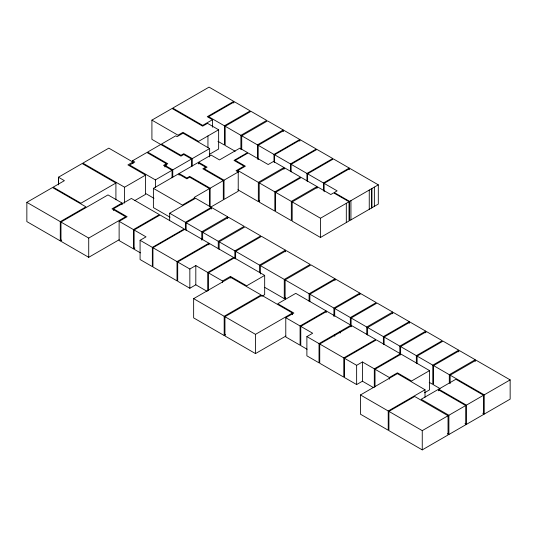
<?xml version="1.0" encoding="UTF-8"?>
<svg xmlns="http://www.w3.org/2000/svg" width="537" height="537" viewBox="0 0 537 537"><rect width="100%" height="100%" fill="white"/><g stroke="black" fill="none" stroke-linecap="round" stroke-linejoin="round"><path stroke-width="0.81" d="M319.025 343.599L319.025 362.844L306.882 355.836L306.882 336.592L319.025 343.599L350.909 325.194L350.909 326.865M191.555 166.537L191.555 159.006L183.768 154.515L180.949 156.139L151.911 139.358L151.911 120.12L172.048 108.487L202.671 126.168L207.524 123.362L218.64 129.779L218.64 149.024L209.376 154.374M58.426 177.237L58.486 184.782L58.426 177.237L82.154 163.537L115.911 183.023L115.911 199.757M26.85 202.348L52.505 187.534L85.947 206.846L60.292 221.653L26.85 202.348L26.85 221.593L60.292 240.898L61.721 240.079M233.763 103.064L233.763 101.386L207.262 116.69L212.491 119.704L212.491 127.235M132.579 163.261L132.579 160.751L146.896 152.488L166.376 163.731L166.376 165.403M160.751 144.487L147.608 152.072L167.799 163.731L164.98 165.362L164.98 167.034M132.881 163.711L132.881 162.04L127.92 164.906L145.574 175.102L145.574 194.347L134.72 200.61M212.491 119.704L202.671 125.376L172.739 108.091L209.061 87.122L233.763 101.386M115.911 183.023L80.946 203.208L53.156 187.165L64.4 180.667L58.486 177.25M224.406 125.792L250.222 110.89L234.447 101.782L208.638 116.69L224.406 125.792L224.406 145.037L217.955 141.312M218.64 129.779L198.576 141.359L182.956 132.337L178.016 135.19L151.911 120.12M225.171 126.235L250.987 111.334L266.708 120.409L240.891 135.311L225.171 126.235L225.171 145.48L235.172 151.253M119.154 239.744L88.719 257.31L60.976 241.294L60.976 222.05L107.991 194.911L122.06 203.033L122.06 204.704M132.881 162.04L108.816 148.145L82.873 163.127L124.591 187.218L145.574 175.102M166.376 163.731L163.55 165.362L172.048 170.269L172.048 177.801M132.579 160.751L134.774 162.013L129.605 165L155.394 179.888L172.048 170.269M164.98 165.362L172.766 169.86L191.555 159.006M209.638 148.568L183.03 133.21L177.116 136.62L175.747 135.827L161.469 144.07L180.949 155.321L183.768 153.689L192.273 158.596L209.638 148.568L209.638 156.938M122.06 203.033L112.005 208.839L125.671 216.733L88.719 238.072L60.976 222.05M113.408 210.497L113.408 208.819L131.377 198.448L159.382 214.619L133.438 229.594L119.127 221.338L119.127 240.583L133.438 248.839L134.874 248.007M241.737 149.185L241.737 135.801L267.554 120.892L283.234 129.947L283.234 131.625M170.041 217.217L153.387 207.604L153.387 188.359L178.385 173.928L186.856 178.821L189.682 177.19L209.457 188.601L209.457 206.174M179.096 175.19L179.096 173.518L197.891 162.664L205.678 167.161L202.852 168.793L223.311 180.6L223.311 199.845L210.142 207.45M198.603 162.255L211.061 155.059L219.485 159.919L239.838 148.172L247.544 152.622L234.025 160.422L243.979 166.168L236.058 170.739L238.227 171.994L238.227 191.232L224.023 199.435L224.023 180.19L204.255 168.779L207.081 167.148L198.603 162.255L198.603 163.926M119.127 221.338L127.108 216.733L113.408 208.819M241.737 135.801L257.424 144.856L283.234 129.947M258.203 159.529L258.203 145.305L284.019 130.404L299.794 139.506L299.794 141.184M140.425 252.873L134.122 249.235L134.122 229.99L160.066 215.015L184.231 228.963L152.347 247.376L140.083 240.294L140.083 259.539L152.347 266.614L152.347 247.376M237.857 172.202L237.857 170.531L245.375 166.188L235.28 160.355L248.107 152.951L268.185 164.537L273.514 161.462L284.019 167.524L284.019 169.202M209.457 188.601L194.146 197.441L194.857 197.851L182.345 205.074L153.387 188.359M179.096 173.518L186.883 178.009L189.682 176.398L210.142 188.205L223.311 180.6M224.023 180.19L238.227 171.994M169.652 220.761L169.652 213.229L195.569 198.267L211.316 207.356L211.316 209.027M258.203 145.305L273.977 154.414L299.794 139.506M274.602 154.77L300.418 139.868L316.273 149.024L290.457 163.926L274.602 154.77L274.602 162.302M140.083 240.294L146.024 236.864L134.122 229.99M169.652 213.229L185.393 222.318L211.316 207.356M186.144 230.286L186.144 222.754L212.068 207.785L227.695 216.807L227.695 218.485M237.857 170.531L258.337 182.352L284.019 167.524M291.135 164.315L316.944 149.414L332.745 158.536L306.936 173.438L291.135 164.315L291.135 171.847M259.21 182.855L284.892 168.027L300.519 177.049L274.837 191.877L259.21 182.855L259.21 202.1L274.837 211.122L274.837 191.877M152.944 247.718L177.015 261.613L177.015 280.858L152.944 266.956L152.944 247.718L184.829 229.306L208.9 243.207L208.9 244.879M186.144 222.754L201.771 231.776L227.695 216.807M202.644 232.279L228.561 217.31L244.187 226.332L218.27 241.301L202.644 232.279L202.644 239.811M237.857 189.769L258.337 201.597L259.767 200.778M317.018 186.574L291.329 201.402L291.329 220.647L275.602 211.565L275.602 192.32L301.284 177.492L317.018 186.574L317.018 188.252M307.62 181.365L307.62 173.834L333.43 158.932L349.245 168.061L349.245 169.732M177.015 261.613L208.9 243.207M177.7 262.009L209.584 243.603L233.635 257.485L207.712 272.447L195.81 265.573L189.843 269.017L177.7 262.009L177.7 281.254L189.843 288.262L195.81 284.818L207.013 291.289M219.143 241.804L245.06 226.836L260.767 235.904L234.844 250.873L219.143 241.804L219.143 249.336M307.62 173.834L323.428 182.963L349.245 168.061M324.12 191.729L324.12 183.359L349.929 168.457L378.303 184.835L378.303 204.08L349.614 220.647L349.614 201.402L378.303 184.835M292.202 201.905L317.884 187.077L330.792 194.528L333.672 192.87L349.03 201.737L349.03 220.982L320.475 237.468L292.188 221.143L292.188 201.899L320.475 218.23L349.03 201.737M235.636 258.854L235.636 251.329L261.559 236.361L285.449 250.155L285.449 251.826M208.396 290.416L208.396 272.843L234.32 257.881L264.674 275.407L264.674 294.652L261.794 296.31M208.396 272.843L222.506 280.992L230.427 276.421L246.671 285.798L264.674 275.407M193.642 298.646L230.568 277.327L261.11 294.954L224.184 316.28L193.642 298.646L193.642 317.891L224.184 335.518L225.627 334.685M235.636 251.329L259.525 265.117L285.449 250.155M260.371 265.607L286.288 250.645L310.198 264.446L284.274 279.408L260.371 265.607L260.371 273.971M285.127 299.143L285.127 279.898L311.051 264.936L335.014 278.77L335.014 280.442M285.919 336.028L255.484 353.594L224.949 335.961L224.949 316.716L261.902 295.384L292.443 313.017L292.443 314.689M264.714 287.362L284.274 298.653L285.718 297.82M285.127 279.898L309.09 293.732L335.014 278.77M309.862 301.713L309.862 294.182L335.779 279.213L359.83 293.101L359.83 294.773M224.949 316.716L255.484 334.35L292.443 313.017M326.174 310.91L300.089 325.972L300.089 345.217L285.778 336.961L285.778 317.716L293.867 313.044L277.763 303.747L295.766 293.356L326.174 310.91L326.174 312.588M307.077 349.251L300.774 345.613L300.774 326.368L326.858 311.306L350.909 325.194M309.862 294.182L333.907 308.063L359.83 293.101M334.699 308.52L360.622 293.558L376.249 302.579L350.325 317.542L334.699 308.52L334.699 316.051M306.882 336.592L312.675 333.242L300.774 326.368M351.117 326.368L351.117 317.998L377.041 303.036L392.661 312.057L392.661 313.729M351.117 317.998L366.744 327.02L392.661 312.057M367.617 335.054L367.617 327.523L393.534 312.561L409.288 321.656L409.288 323.328M343.781 357.897L375.665 339.485L351.701 325.65L319.737 344.009L319.737 363.254L343.781 377.142L343.781 357.897L319.737 344.009M344.465 358.293L376.35 339.881L400.401 353.762L374.309 368.825L362.435 361.972L356.635 365.314L344.465 358.293L344.465 377.538L356.635 384.559L362.435 381.216L373.611 387.667M367.617 327.523L383.371 336.618L409.288 321.656M384.109 344.579L384.109 337.048L410.033 322.086L425.734 331.148L425.734 332.826M384.109 337.048L399.817 346.117L425.734 331.148M400.609 346.573L426.532 331.611L442.26 340.693L416.343 355.655L400.609 346.573L400.609 354.937M375.021 386.808L375.021 369.241L401.112 354.178L429.566 370.604L429.566 389.849L424.525 392.762M417.108 363.63L417.108 356.098L443.025 341.129L458.705 350.184L458.705 351.856M375.021 369.241L389.332 377.498L397.414 372.832L411.564 381.002L429.566 370.604M425.015 389.755L388.231 410.993L388.231 430.231L360.461 414.202L360.461 394.957L397.42 373.624L425.015 389.755L425.015 397.279M417.108 356.098L432.788 365.147L458.705 350.184M440.011 388.566L433.581 384.854L433.581 365.61L459.497 350.641L475.225 359.723L475.225 361.394M433.581 365.61L449.308 374.685L475.225 359.723M450.154 383.546L450.154 375.175L476.071 360.213L510.15 379.887L510.15 399.132L484.233 414.094L482.776 413.255M388.916 411.382L414.705 396.494L448.039 415.745L448.039 434.99L422.257 449.878L388.916 430.627L388.916 411.382L422.257 430.634L448.039 415.745M438.722 390.822L438.722 389.15L455.853 379.263L483.542 395.245L483.542 414.49L466.411 424.378L464.995 423.559M465.7 405.549L438.011 389.56L421.196 399.273L448.885 415.255L465.7 405.549L465.7 424.794L448.885 434.5L447.469 433.681M438.722 389.15L466.411 405.14L483.542 395.245M450.154 375.175L484.233 394.849L510.15 379.887M324.12 183.359L337.129 190.87L334.249 192.535L349.614 201.402M275.602 192.32L291.329 201.402M145.366 193.34L153.965 198.301M429.224 382.337L432.788 384.391L432.788 365.147M285.778 317.716L300.089 325.972M360.461 394.957L388.231 410.993M484.233 394.849L484.233 414.094M466.411 405.14L466.411 424.378M449.308 374.685L449.308 383.056M448.885 415.255L448.885 434.5M422.257 430.634L422.257 449.878M416.343 355.655L416.343 363.187M399.817 346.117L399.817 354.48M389.332 377.498L389.332 379.169M383.371 336.618L383.371 344.15M374.37 187.111L374.37 206.356M374.309 368.825L374.309 387.231M371.946 188.514L371.946 207.752M371.497 188.769L371.497 208.014M369.255 190.064L369.255 209.309M366.744 327.02L366.744 334.551M362.435 361.972L362.435 381.216M356.635 365.314L356.635 384.559M350.936 200.643L350.936 219.888M350.325 317.542L350.325 325.073M346.311 203.308L346.311 222.553M340.19 331.376L340.19 333.054M334.739 334.605L334.739 336.276M333.907 308.063L333.907 316.427M323.428 182.963L323.428 190.494M320.475 218.23L320.475 237.468M309.09 293.732L309.09 301.264M306.936 173.438L306.936 180.969M290.457 163.926L290.457 171.457M284.274 279.408L284.274 298.653M273.977 154.414L273.977 161.939M259.525 265.117L259.525 272.648M258.337 182.352L258.337 201.597M257.424 144.856L257.424 159.08M255.484 334.35L255.484 353.594M240.891 135.311L240.891 149.534M234.844 250.873L234.844 258.398M230.427 276.421L230.427 278.092M224.184 316.28L224.184 335.518M222.506 280.992L222.506 282.663M218.27 241.301L218.27 248.832M210.142 188.205L210.142 206.611M207.947 135.948L207.947 147.662M207.712 272.447L207.712 290.853M201.771 231.776L201.771 240.14M195.81 265.573L195.81 284.818M192.273 158.596L192.273 166.128M189.843 269.017L189.843 288.262M185.393 222.318L185.393 229.849M172.766 169.86L172.766 177.391M155.394 179.888L155.394 187.413M133.438 229.594L133.438 248.839M124.591 187.218L124.591 203.114M88.719 238.072L88.719 257.31M60.292 221.653L60.292 240.898"/></g></svg>
